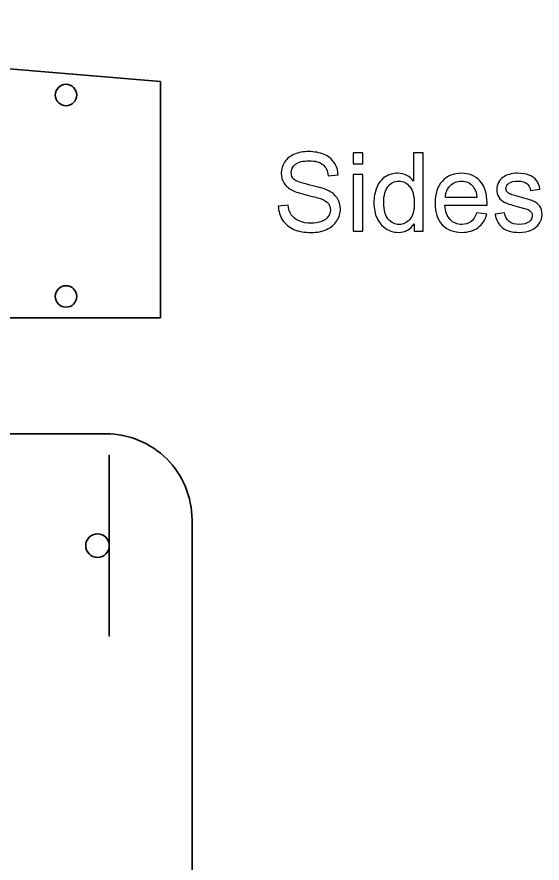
# Model space of a CAD drawing. Header units: centimetres. Extents: x 16 to 194, y -201 to 17.
# Drawn here: x 52.75 to 64.97, y -59.07 to -39.39 of the extents above; entities that cross this region are included whole.
import ezdxf

# ---------------------------------------------------------------- set-up
doc = ezdxf.new("R2010")
doc.units = ezdxf.units.CM
doc.header["$MEASUREMENT"] = 0
doc.layers.add('Layer 1', color=7, linetype='Continuous')

msp = doc.modelspace()

# ---------------------------------------------------------------- linework, layer by layer
at = {"layer": 'Layer 1', "lineweight": 35}
for points in [[(56.09282, -40.89028), (56.09282, -40.89028), (38.09282, -39.39028), (38.09282, -39.39028)], [(56.09282, -46.39029), (56.09282, -46.39029), (56.09282, -40.89028), (56.09282, -40.89028)], [(38.09282, -46.39029), (38.09282, -46.39029), (56.09282, -46.39029), (56.09282, -46.39029)]]:
    msp.add_open_spline(points, degree=3, dxfattribs=at)
for points, knots in [([(53.64251, -41.20689), (53.64251, -41.06881), (53.75445, -40.95689), (53.89254, -40.95689), (54.03063, -40.95688), (54.14257, -41.06881), (54.14257, -41.20688), (54.14257, -41.34496), (54.03063, -41.45688), (53.89254, -41.45688), (53.75445, -41.45689), (53.64251, -41.34496), (53.64251, -41.20689)], [0, 0, 0, 0, 0.25, 0.25, 0.25, 0.5, 0.5, 0.5, 0.75, 0.75, 0.75, 1, 1, 1, 1]), ([(54.89924, -51.68463), (54.89924, -51.53276), (54.77612, -51.40964), (54.62424, -51.40964), (54.47236, -51.40963), (54.34924, -51.53276), (54.34924, -51.68463), (54.34924, -51.83651), (54.47236, -51.95963), (54.62424, -51.95963), (54.77612, -51.95964), (54.89924, -51.83651), (54.89924, -51.68464), (54.89924, -44.39488), (54.89924, -58.97439), (54.89924, -51.68463)], [0, 0, 0, 0, 0.25, 0.25, 0.25, 0.5, 0.5, 0.5, 0.75, 0.75, 0.75, 1, 1, 1, 1.00001, 1.00001, 1.00001, 1.00001]), ([(53.64251, -45.89029), (53.64251, -45.75221), (53.75445, -45.64029), (53.89254, -45.64029), (54.03063, -45.64028), (54.14257, -45.75221), (54.14257, -45.89028), (54.14257, -46.02836), (54.03063, -46.14028), (53.89254, -46.14028), (53.75445, -46.14029), (53.64251, -46.02836), (53.64251, -45.89029)], [0, 0, 0, 0, 0.25, 0.25, 0.25, 0.5, 0.5, 0.5, 0.75, 0.75, 0.75, 1, 1, 1, 1]), ([(20.82424, -71.08464), (20.82424, -71.08464), (54.82424, -71.08464), (54.82424, -71.08464), (55.35501, -71.0843), (55.86391, -70.87313), (56.23898, -70.49758), (56.61405, -70.12204), (56.82458, -69.6154), (56.82424, -69.08464), (56.82424, -69.08464), (56.82424, -51.08464), (56.82424, -51.08464), (56.82391, -50.55387), (56.61274, -50.04497), (56.23719, -49.6699), (55.86164, -49.29483), (55.35501, -49.0843), (54.82424, -49.08464), (54.82424, -49.08464), (20.82424, -49.08464), (20.82424, -49.08464), (20.29347, -49.08497), (19.78458, -49.29614), (19.4095, -49.67169), (19.03443, -50.04723), (18.82391, -50.55387), (18.82424, -51.08464), (18.82424, -51.08464), (18.82424, -69.08464), (18.82424, -69.08464), (18.82458, -69.6154), (19.03574, -70.1243), (19.41129, -70.49937), (19.78684, -70.87444), (20.29347, -71.08497), (20.82424, -71.08464)], [0, 0, 0, 0, 0.08333333, 0.08333333, 0.08333333, 0.16666667, 0.16666667, 0.16666667, 0.25, 0.25, 0.25, 0.33333333, 0.33333333, 0.33333333, 0.41666667, 0.41666667, 0.41666667, 0.5, 0.5, 0.5, 0.58333333, 0.58333333, 0.58333333, 0.66666667, 0.66666667, 0.66666667, 0.75, 0.75, 0.75, 0.83333333, 0.83333333, 0.83333333, 0.91666667, 0.91666667, 0.91666667, 1, 1, 1, 1])]:
    msp.add_open_spline(points, degree=3, knots=knots, dxfattribs=at)
at = {"layer": 'Layer 1', "color": 250}
for points, knots in [([(58.83303, -43.78723), (58.83303, -43.78723), (59.05909, -43.76691), (59.05909, -43.76691), (59.06967, -43.85835), (59.09465, -43.93328), (59.13402, -43.99212), (59.17339, -44.05054), (59.23435, -44.09796), (59.3169, -44.13436), (59.39945, -44.17035), (59.49258, -44.18855), (59.59588, -44.18855), (59.68774, -44.18855), (59.7686, -44.175), (59.83887, -44.14749), (59.90914, -44.11997), (59.96121, -44.08229), (59.9955, -44.03446), (60.02979, -43.98662), (60.04715, -43.93455), (60.04715, -43.87867), (60.04715, -43.82194), (60.03064, -43.77241), (59.99762, -43.72966), (59.9646, -43.68732), (59.90999, -43.65176), (59.83379, -43.62255), (59.78511, -43.60393), (59.67716, -43.57429), (59.50994, -43.53408), (59.34272, -43.49386), (59.22588, -43.45618), (59.159, -43.42062), (59.07221, -43.3749), (59.00787, -43.31818), (58.96553, -43.25087), (58.92278, -43.18356), (58.90161, -43.10778), (58.90161, -43.02438), (58.90161, -42.9321), (58.92786, -42.84616), (58.97993, -42.76657), (59.032, -42.68656), (59.10777, -42.62603), (59.2081, -42.58454), (59.30801, -42.54305), (59.41935, -42.52231), (59.54169, -42.52231), (59.67631, -42.52231), (59.79527, -42.5439), (59.89814, -42.5875), (60.00101, -42.63068), (60.08017, -42.69461), (60.13563, -42.77927), (60.19108, -42.86352), (60.22072, -42.95919), (60.22495, -43.06587), (60.22495, -43.06587), (59.99381, -43.08365), (59.99381, -43.08365), (59.98153, -42.96893), (59.93962, -42.88214), (59.86808, -42.82372), (59.79654, -42.76488), (59.6907, -42.73567), (59.551, -42.73567), (59.40538, -42.73567), (59.29912, -42.76234), (59.23266, -42.81568), (59.16619, -42.86902), (59.13275, -42.93337), (59.13275, -43.00872), (59.13275, -43.07391), (59.15646, -43.12768), (59.20345, -43.17001), (59.25001, -43.21192), (59.37066, -43.25552), (59.56624, -43.29955), (59.76182, -43.344), (59.89602, -43.38252), (59.96883, -43.41554), (60.07424, -43.46423), (60.15256, -43.52561), (60.20294, -43.60054), (60.25331, -43.67505), (60.27829, -43.76098), (60.27829, -43.85835), (60.27829, -43.95529), (60.25077, -44.04589), (60.19532, -44.1314), (60.13986, -44.21691), (60.0607, -44.28338), (59.95698, -44.33079), (59.85326, -44.3782), (59.73685, -44.40191), (59.60688, -44.40191), (59.44263, -44.40191), (59.30505, -44.37778), (59.19413, -44.32994), (59.0828, -44.28211), (58.99601, -44.21014), (58.93294, -44.11362), (58.86944, -44.01752), (58.83642, -43.90873), (58.83303, -43.78723)], [0, 0, 0, 0, 0.02857143, 0.02857143, 0.02857143, 0.05714286, 0.05714286, 0.05714286, 0.08571429, 0.08571429, 0.08571429, 0.11428571, 0.11428571, 0.11428571, 0.14285714, 0.14285714, 0.14285714, 0.17142857, 0.17142857, 0.17142857, 0.2, 0.2, 0.2, 0.22857143, 0.22857143, 0.22857143, 0.25714286, 0.25714286, 0.25714286, 0.28571429, 0.28571429, 0.28571429, 0.31428571, 0.31428571, 0.31428571, 0.34285714, 0.34285714, 0.34285714, 0.37142857, 0.37142857, 0.37142857, 0.4, 0.4, 0.4, 0.42857143, 0.42857143, 0.42857143, 0.45714286, 0.45714286, 0.45714286, 0.48571429, 0.48571429, 0.48571429, 0.51428571, 0.51428571, 0.51428571, 0.54285714, 0.54285714, 0.54285714, 0.57142857, 0.57142857, 0.57142857, 0.6, 0.6, 0.6, 0.62857143, 0.62857143, 0.62857143, 0.65714286, 0.65714286, 0.65714286, 0.68571429, 0.68571429, 0.68571429, 0.71428571, 0.71428571, 0.71428571, 0.74285714, 0.74285714, 0.74285714, 0.77142857, 0.77142857, 0.77142857, 0.8, 0.8, 0.8, 0.82857143, 0.82857143, 0.82857143, 0.85714286, 0.85714286, 0.85714286, 0.88571429, 0.88571429, 0.88571429, 0.91428571, 0.91428571, 0.91428571, 0.94285714, 0.94285714, 0.94285714, 0.97142857, 0.97142857, 0.97142857, 1, 1, 1, 1]), ([(60.57801, -42.80679), (60.57801, -42.80679), (60.57801, -42.55279), (60.57801, -42.55279), (60.57801, -42.55279), (60.80153, -42.55279), (60.80153, -42.55279), (60.80153, -42.55279), (60.80153, -42.80679), (60.80153, -42.80679), (60.80153, -42.80679), (60.57801, -42.80679), (60.57801, -42.80679)], [0, 0, 0, 0, 0.25, 0.25, 0.25, 0.5, 0.5, 0.5, 0.75, 0.75, 0.75, 1, 1, 1, 1]), ([(61.99321, -44.37143), (61.99321, -44.37143), (61.99321, -44.20421), (61.99321, -44.20421), (61.90981, -44.33418), (61.78705, -44.39937), (61.62491, -44.39937), (61.51992, -44.39937), (61.4234, -44.37058), (61.33577, -44.31259), (61.24772, -44.25501), (61.17956, -44.17416), (61.13088, -44.07086), (61.08262, -43.96715), (61.05849, -43.84819), (61.05849, -43.71357), (61.05849, -43.58234), (61.0805, -43.46338), (61.12411, -43.35628), (61.16813, -43.2496), (61.23375, -43.16747), (61.32138, -43.11074), (61.40859, -43.05359), (61.5068, -43.02523), (61.61475, -43.02523), (61.69434, -43.02523), (61.76503, -43.04216), (61.82684, -43.07561), (61.88865, -43.10905), (61.93902, -43.15308), (61.97797, -43.20684), (61.97797, -43.20684), (61.97797, -42.55279), (61.97797, -42.55279), (61.97797, -42.55279), (62.20149, -42.55279), (62.20149, -42.55279), (62.20149, -42.55279), (62.20149, -44.37143), (62.20149, -44.37143), (62.20149, -44.37143), (61.99321, -44.37143), (61.99321, -44.37143)], [0, 0, 0, 0, 0.07142857, 0.07142857, 0.07142857, 0.14285714, 0.14285714, 0.14285714, 0.21428571, 0.21428571, 0.21428571, 0.28571429, 0.28571429, 0.28571429, 0.35714286, 0.35714286, 0.35714286, 0.42857143, 0.42857143, 0.42857143, 0.5, 0.5, 0.5, 0.57142857, 0.57142857, 0.57142857, 0.64285714, 0.64285714, 0.64285714, 0.71428571, 0.71428571, 0.71428571, 0.78571429, 0.78571429, 0.78571429, 0.85714286, 0.85714286, 0.85714286, 0.92857143, 0.92857143, 0.92857143, 1, 1, 1, 1]), ([(60.57801, -44.37143), (60.57801, -44.37143), (60.57801, -43.05317), (60.57801, -43.05317), (60.57801, -43.05317), (60.80153, -43.05317), (60.80153, -43.05317), (60.80153, -43.05317), (60.80153, -44.37143), (60.80153, -44.37143), (60.80153, -44.37143), (60.57801, -44.37143), (60.57801, -44.37143)], [0, 0, 0, 0, 0.25, 0.25, 0.25, 0.5, 0.5, 0.5, 0.75, 0.75, 0.75, 1, 1, 1, 1]), ([(63.45413, -43.94471), (63.45413, -43.94471), (63.68527, -43.97519), (63.68527, -43.97519), (63.64929, -44.10939), (63.58198, -44.21395), (63.48376, -44.28803), (63.38555, -44.36212), (63.26024, -44.39937), (63.10742, -44.39937), (62.91523, -44.39937), (62.76283, -44.3401), (62.65022, -44.22157), (62.53761, -44.10346), (62.48131, -43.93709), (62.48131, -43.72331), (62.48131, -43.50233), (62.53804, -43.33045), (62.65191, -43.20853), (62.76579, -43.08619), (62.91353, -43.02523), (63.09514, -43.02523), (63.27083, -43.02523), (63.41434, -43.08492), (63.52567, -43.20472), (63.63701, -43.32453), (63.69289, -43.49301), (63.69289, -43.71018), (63.69289, -43.72331), (63.69247, -43.7432), (63.69162, -43.76945), (63.69162, -43.76945), (62.70991, -43.76945), (62.70991, -43.76945), (62.71838, -43.91381), (62.75902, -44.02472), (62.83268, -44.10134), (62.90591, -44.17797), (62.99778, -44.21649), (63.10742, -44.21649), (63.18912, -44.21649), (63.25897, -44.1949), (63.31655, -44.15172), (63.37454, -44.10854), (63.42026, -44.03954), (63.45413, -43.94471)], [0, 0, 0, 0, 0.06666667, 0.06666667, 0.06666667, 0.13333333, 0.13333333, 0.13333333, 0.2, 0.2, 0.2, 0.26666667, 0.26666667, 0.26666667, 0.33333333, 0.33333333, 0.33333333, 0.4, 0.4, 0.4, 0.46666667, 0.46666667, 0.46666667, 0.53333333, 0.53333333, 0.53333333, 0.6, 0.6, 0.6, 0.66666667, 0.66666667, 0.66666667, 0.73333333, 0.73333333, 0.73333333, 0.8, 0.8, 0.8, 0.86666667, 0.86666667, 0.86666667, 0.93333333, 0.93333333, 0.93333333, 1, 1, 1, 1]), ([(63.87873, -43.97773), (63.87873, -43.97773), (64.09971, -43.94217), (64.09971, -43.94217), (64.11199, -44.03065), (64.1467, -44.09838), (64.20343, -44.14579), (64.26015, -44.19278), (64.33974, -44.21649), (64.44134, -44.21649), (64.54421, -44.21649), (64.62041, -44.19575), (64.67036, -44.15384), (64.71989, -44.11235), (64.74487, -44.06324), (64.74487, -44.00694), (64.74487, -43.95656), (64.72243, -43.91677), (64.67798, -43.88798), (64.64666, -43.86809), (64.57046, -43.84311), (64.44938, -43.81221), (64.28598, -43.77114), (64.17295, -43.73558), (64.10945, -43.70553), (64.04637, -43.67505), (63.99853, -43.63356), (63.96594, -43.58022), (63.93334, -43.5273), (63.91683, -43.46846), (63.91683, -43.40411), (63.91683, -43.34527), (63.93038, -43.29108), (63.95705, -43.24113), (63.98414, -43.19118), (64.02055, -43.14969), (64.06669, -43.11667), (64.1014, -43.09127), (64.14882, -43.06968), (64.20851, -43.0519), (64.26862, -43.03412), (64.33254, -43.02523), (64.40112, -43.02523), (64.50442, -43.02523), (64.59501, -43.04005), (64.6729, -43.0701), (64.75122, -43.09974), (64.80879, -43.14038), (64.84605, -43.19118), (64.88288, -43.2424), (64.9087, -43.31056), (64.92267, -43.39607), (64.92267, -43.39607), (64.70423, -43.42655), (64.70423, -43.42655), (64.69449, -43.35797), (64.66571, -43.30421), (64.61829, -43.26568), (64.57088, -43.22716), (64.50399, -43.20811), (64.41721, -43.20811), (64.31519, -43.20811), (64.24195, -43.22504), (64.19835, -43.25891), (64.15474, -43.29278), (64.13273, -43.33257), (64.13273, -43.37787), (64.13273, -43.40665), (64.14162, -43.4329), (64.15982, -43.45618), (64.17803, -43.47989), (64.20639, -43.49979), (64.24534, -43.51545), (64.26777, -43.52392), (64.33297, -43.54297), (64.44219, -43.5726), (64.59967, -43.61451), (64.70973, -43.64922), (64.77239, -43.67589), (64.83504, -43.70256), (64.88415, -43.74193), (64.91971, -43.79273), (64.95569, -43.84396), (64.97347, -43.90746), (64.97347, -43.98366), (64.97347, -44.05774), (64.95188, -44.12759), (64.90828, -44.19321), (64.86467, -44.25882), (64.80202, -44.30962), (64.72032, -44.34561), (64.63819, -44.38159), (64.54548, -44.39937), (64.44219, -44.39937), (64.27116, -44.39937), (64.14035, -44.36381), (64.0506, -44.29311), (63.96086, -44.22199), (63.90371, -44.11701), (63.87873, -43.97773)], [0, 0, 0, 0, 0.03030303, 0.03030303, 0.03030303, 0.06060606, 0.06060606, 0.06060606, 0.09090909, 0.09090909, 0.09090909, 0.12121212, 0.12121212, 0.12121212, 0.15151515, 0.15151515, 0.15151515, 0.18181818, 0.18181818, 0.18181818, 0.21212121, 0.21212121, 0.21212121, 0.24242424, 0.24242424, 0.24242424, 0.27272727, 0.27272727, 0.27272727, 0.3030303, 0.3030303, 0.3030303, 0.33333333, 0.33333333, 0.33333333, 0.36363636, 0.36363636, 0.36363636, 0.39393939, 0.39393939, 0.39393939, 0.42424242, 0.42424242, 0.42424242, 0.45454545, 0.45454545, 0.45454545, 0.48484848, 0.48484848, 0.48484848, 0.51515152, 0.51515152, 0.51515152, 0.54545455, 0.54545455, 0.54545455, 0.57575758, 0.57575758, 0.57575758, 0.60606061, 0.60606061, 0.60606061, 0.63636364, 0.63636364, 0.63636364, 0.66666667, 0.66666667, 0.66666667, 0.6969697, 0.6969697, 0.6969697, 0.72727273, 0.72727273, 0.72727273, 0.75757576, 0.75757576, 0.75757576, 0.78787879, 0.78787879, 0.78787879, 0.81818182, 0.81818182, 0.81818182, 0.84848485, 0.84848485, 0.84848485, 0.87878788, 0.87878788, 0.87878788, 0.90909091, 0.90909091, 0.90909091, 0.93939394, 0.93939394, 0.93939394, 0.96969697, 0.96969697, 0.96969697, 1, 1, 1, 1]), ([(61.28709, -43.71399), (61.28709, -43.88248), (61.32265, -44.00821), (61.39419, -44.09161), (61.46531, -44.175), (61.54956, -44.21649), (61.6465, -44.21649), (61.74429, -44.21649), (61.82726, -44.1767), (61.89584, -44.09711), (61.964, -44.01752), (61.99829, -43.89603), (61.99829, -43.73262), (61.99829, -43.55313), (61.96358, -43.42105), (61.89373, -43.3368), (61.8243, -43.25256), (61.73836, -43.21065), (61.63634, -43.21065), (61.53686, -43.21065), (61.45388, -43.25087), (61.387, -43.33172), (61.32053, -43.41258), (61.28709, -43.54), (61.28709, -43.71399)], [0, 0, 0, 0, 0.125, 0.125, 0.125, 0.25, 0.25, 0.25, 0.375, 0.375, 0.375, 0.5, 0.5, 0.5, 0.625, 0.625, 0.625, 0.75, 0.75, 0.75, 0.875, 0.875, 0.875, 1, 1, 1, 1]), ([(62.72261, -43.58657), (62.72261, -43.58657), (63.45667, -43.58657), (63.45667, -43.58657), (63.44693, -43.47566), (63.41857, -43.39268), (63.37243, -43.33723), (63.30173, -43.25129), (63.20944, -43.20811), (63.09641, -43.20811), (62.99397, -43.20811), (62.90803, -43.2424), (62.83818, -43.31098), (62.76875, -43.37956), (62.73023, -43.47142), (62.72261, -43.58657)], [0, 0, 0, 0, 0.2, 0.2, 0.2, 0.4, 0.4, 0.4, 0.6, 0.6, 0.6, 0.8, 0.8, 0.8, 1, 1, 1, 1])]:
    msp.add_open_spline(points, degree=3, knots=knots, dxfattribs=at)

doc.saveas('drawing.dxf')
